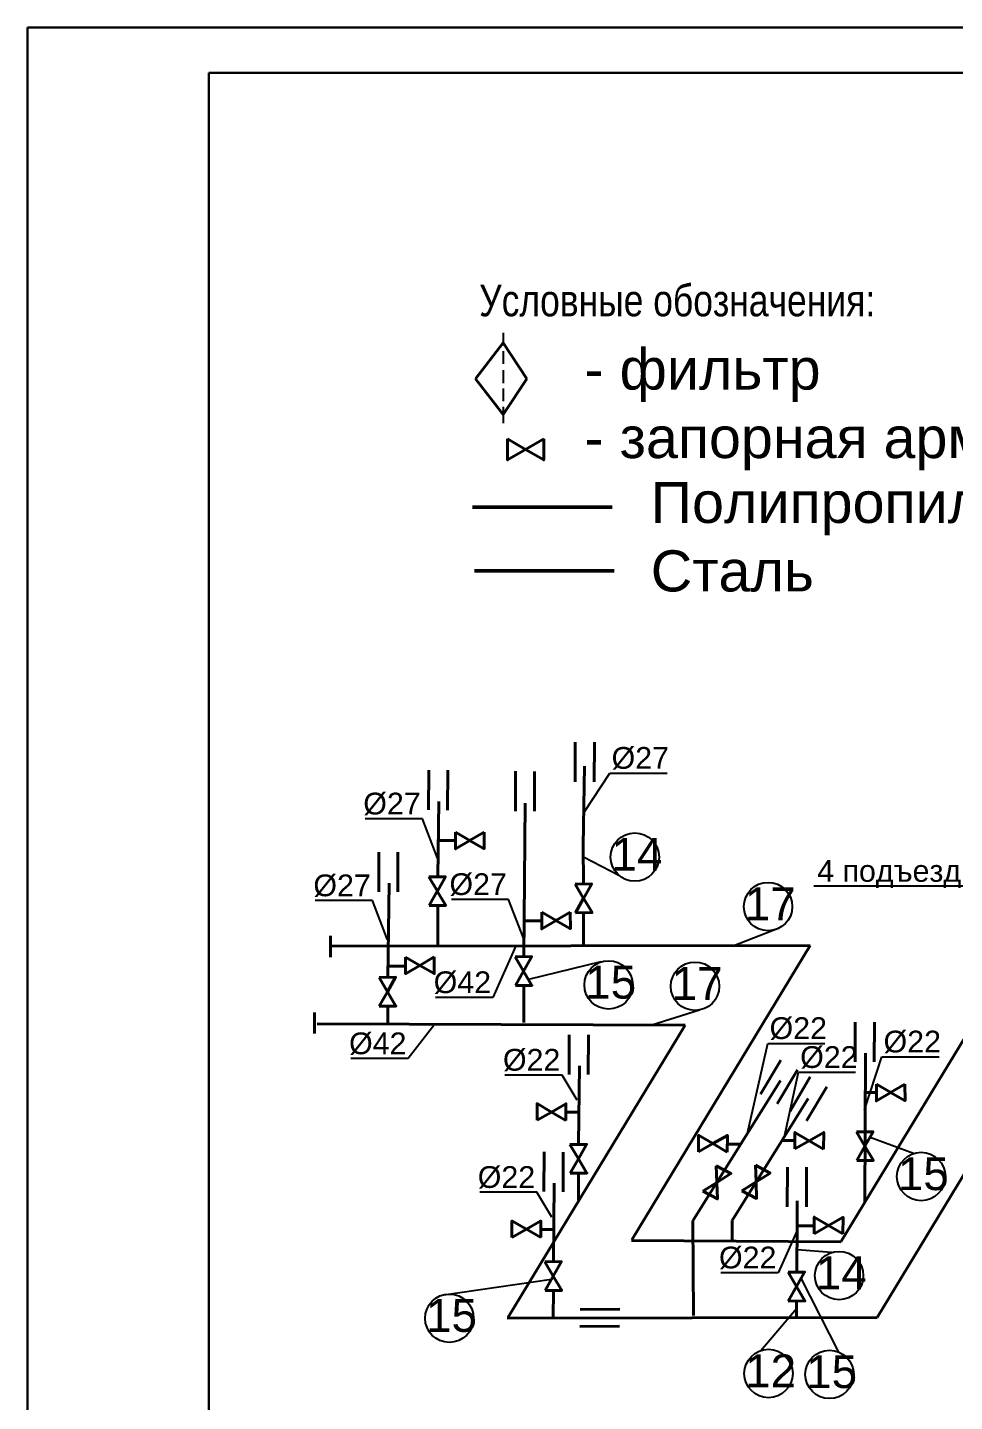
# Model space of a CAD drawing. Header units: inches. Extents: x -14875 to -3761, y 5061 to 12920.
# Drawn here: x -14875 to -12168, y 8908 to 12920 of the extents above; entities that cross this region are included whole.
import ezdxf
from ezdxf import colors
from ezdxf.entities.mleader import LeaderData, LeaderLine
from ezdxf.enums import TextEntityAlignment as Align
from ezdxf.math import Vec2, Vec3

# ---------------------------------------------------------------- set-up
doc = ezdxf.new("R2010")
doc.units = ezdxf.units.IN
doc.header["$MEASUREMENT"] = 0
doc.layers.get('0').update_dxf_attribs({"color": 18, "true_color": 0x000000})
for name, color, linetype, lineweight in [('анп Рамка жирная', 7, 'Continuous', 50), ('ГП_Таbлицы', 7, 'Continuous', 50), ('Трубы', 7, 'Continuous', 40)]:
    doc.layers.add(name, color=color, linetype=linetype, lineweight=lineweight)
doc.styles.add('ISO', font='arial.ttf')
doc.styles.get("Standard").update_dxf_attribs({"font": 'arial.ttf'})
doc.mleader_styles.duplicate_entry("Standard", '')

msp = doc.modelspace()

# ---------------------------------------------------------------- linework, layer by layer
at = {"color": 18, "true_color": 0x000000}
for p, q in [((-13486.2, 12028.9), (-13486.3, 11991.3)), ((-13486.2, 11975.2), (-13486.3, 11937.7)), ((-13486.1, 11919.4), (-13486.3, 11881.9)), ((-13485.9, 11866.4), (-13486.1, 11828.9)), ((-13485.9, 11812.8), (-13486.1, 11765.1)), ((-13146.3, 10443.2), (-13251.5, 10497.6)), ((-12680.2, 10290.2), (-12812.8, 10239.2)), ((-13200.8, 10191.7), (-13412, 10140.8)), ((-12912.9, 10051.2), (-13052.4, 10007.5)), ((-12288.3, 9632.5), (-12415, 9678.7)), ((-12527.9, 9343.1), (-12628, 9351.1)), ((-12506.2, 9052.6), (-12615.7, 9268.4)), ((-13665.5, 9218.6), (-13345, 9265.5)), ((-12734.1, 9057.1), (-12629.5, 9179.5))]:
    msp.add_line(p, q, dxfattribs=at)
at = {"color": 3, "lineweight": 50}
msp.add_line((-13575.8, 11520), (-13168, 11520), dxfattribs=at)
at = {"color": 7, "lineweight": 50}
msp.add_line((-13570.1, 11333.5), (-13162.3, 11333.5), dxfattribs=at)
at = {"color": 0, "lineweight": 40}
for points in [[(-13473.3, 11718.6), (-13473.3, 11657.4), (-13420.3, 11688)], [(-13367.4, 11718.6), (-13367.4, 11657.4), (-13420.3, 11688)], [(-13702.8, 10440.2), (-13654.3, 10440.7), (-13678.1, 10398.4)], [(-13702, 10356.3), (-13653.5, 10356.8), (-13678.2, 10398.5)], [(-13275.8, 10419.2), (-13227.2, 10419.7), (-13251.1, 10377.4)], [(-13274.9, 10335.2), (-13226.4, 10335.7), (-13251.1, 10377.5)], [(-13451.2, 10206.8), (-13402.7, 10207.3), (-13426.5, 10165)], [(-13450.4, 10122.8), (-13401.9, 10123.3), (-13426.6, 10165.1)], [(-13848.4, 10146.4), (-13799.9, 10146.9), (-13823.7, 10104.6)], [(-13847.6, 10062.5), (-13799, 10063), (-13823.7, 10104.7)], [(-13291, 9658.7), (-13242.5, 9659.2), (-13266.3, 9617)], [(-12453.8, 9611.7), (-12405.3, 9612.2), (-12430, 9653.9)], [(-13290.2, 9574.8), (-13241.7, 9575.3), (-13266.4, 9617)], [(-12863.8, 9596.6), (-12820.9, 9573.8), (-12862.1, 9548.1)], [(-12749.5, 9598), (-12706.7, 9575.2), (-12747.8, 9549.5)], [(-12903.2, 9522.5), (-12860.4, 9499.7), (-12862.1, 9548.2)], [(-12789, 9523.9), (-12746.1, 9501.1), (-12747.8, 9549.6)], [(-13364.5, 9316.4), (-13316, 9316.9), (-13339.8, 9274.6)], [(-13363.6, 9232.4), (-13315.1, 9232.9), (-13339.8, 9274.7)], [(-12654.4, 9285.5), (-12605.9, 9286), (-12629.7, 9243.7)], [(-12653.6, 9201.5), (-12605, 9202), (-12629.7, 9243.8)]]:
    msp.add_lwpolyline(points, close=True, dxfattribs=at)
at = {"color": 18, "lineweight": 40, "true_color": 0x000000}
for points in [[(-13625.4, 10570.5), (-13625.1, 10521.9), (-13583.2, 10546.5)], [(-13541.9, 10570.9), (-13541.6, 10522.3), (-13583.8, 10546.4)], [(-13373.4, 10337), (-13373.1, 10288.4), (-13331.2, 10312.9)], [(-13289.9, 10337.4), (-13289.6, 10288.8), (-13331.8, 10312.9)], [(-13771.1, 10205.8), (-13770.8, 10157.3), (-13728.9, 10181.8)], [(-13687.6, 10206.2), (-13687.3, 10157.7), (-13729.5, 10181.7)], [(-12396.5, 9834.7), (-12396.2, 9786.2), (-12354.3, 9810.7)], [(-12313, 9835.1), (-12312.7, 9786.6), (-12354.9, 9810.6)], [(-12454.7, 9695.6), (-12406.1, 9696.1), (-12430, 9653.9)]]:
    msp.add_lwpolyline(points, close=True, dxfattribs=at)
at = {"color": 7, "lineweight": 40}
for points in [[(-13386.9, 9729.4), (-13386.8, 9778), (-13344.8, 9753.6)], [(-13302.9, 9729.2), (-13302.8, 9777.8), (-13344.8, 9753.6)], [(-12915.6, 9637), (-12915.5, 9685.5), (-12873.5, 9661.2)], [(-12831.6, 9636.8), (-12831.4, 9685.3), (-12873.5, 9661.2)], [(-12634.4, 9645.6), (-12634.3, 9694.1), (-12592.3, 9669.8)], [(-12550.4, 9645.4), (-12550.3, 9693.9), (-12592.3, 9669.8)], [(-13460.4, 9387.1), (-13460.3, 9435.6), (-13418.3, 9411.3)], [(-13376.3, 9386.9), (-13376.2, 9435.4), (-13418.3, 9411.3)], [(-12578, 9398.2), (-12577.9, 9446.7), (-12535.9, 9422.4)], [(-12494, 9398), (-12493.9, 9446.5), (-12535.9, 9422.4)]]:
    msp.add_lwpolyline(points, close=True, dxfattribs=at)
at = {"color": 18, "true_color": 0x000000}
for centre in [(-13101.6, 10497.9), (-12712.6, 10353.4), (-13178.3, 10124.6), (-12926, 10120.7), (-12265.8, 9565.3), (-12505.3, 9276), (-13643, 9151.5), (-12711.5, 8990), (-12533.3, 8987.4)]:
    msp.add_circle(centre, 70.7, dxfattribs=at)
at = {"layer": 'анп Рамка жирная', "color": 7, "lineweight": 30, "ltscale": 0.001}
for p, q in [((-14874.5, 12920.1), (-3761.3, 12920.1)), ((-14874.5, 5061.5), (-14874.5, 12920.1)), ((-3761.3, 12920.1), (-14874.5, 12920.1)), ((-14345.3, 5193.8), (-14345.3, 12787.8)), ((-14345.3, 12787.8), (-3893.6, 12787.8))]:
    msp.add_line(p, q, dxfattribs=at)
at = {"layer": 'Трубы', "color": 18, "true_color": 0x000000}
for p, q in [((-13486.1, 11999.7), (-13567.2, 11894.7)), ((-13486.1, 11999.6), (-13416.8, 11894.7)), ((-13486.1, 11789.9), (-13567.2, 11894.7)), ((-13416.9, 11894.4), (-13486.1, 11789.9)), ((-13275.6, 10833.7), (-13275.9, 10717.9)), ((-13219.8, 10833.4), (-13220.1, 10717.6)), ((-13248.4, 10763.5), (-13252.4, 10531.5)), ((-13703.4, 10751.5), (-13703.8, 10635.6)), ((-13647.6, 10751.2), (-13648, 10635.3)), ((-13449.9, 10748.3), (-13450.2, 10632.4)), ((-13394.1, 10748), (-13394.4, 10632.1)), ((-13676.9, 10440.6), (-13673.6, 10660.5)), ((-13425.9, 10207), (-13422, 10655.6)), ((-13849, 10512.7), (-13849.3, 10396.9)), ((-13793.2, 10512.4), (-13793.5, 10396.6)), ((-13625.8, 10546.6), (-13675.1, 10546.7)), ((-13822.4, 10146.7), (-13819.2, 10421.7)), ((-13677.1, 10356.5), (-13676.5, 10238.8)), ((-13374.2, 10311.3), (-13423.5, 10311.4)), ((-13251.6, 10335.5), (-13251.8, 10239.6)), ((-13990.1, 10267.7), (-13989.8, 10205.7)), ((-13987.1, 10238.1), (-12589.4, 10239.5)), ((-12589.4, 10239.5), (-13110.8, 9380.7)), ((-11980.8, 10231.7), (-12500.4, 9374.3)), ((-13771.4, 10179.9), (-13820.7, 10179.9)), ((-13425.6, 10123.1), (-13425.8, 10014.8)), ((-14037, 10044.3), (-14036.7, 9982.4)), ((-13823.1, 10062.8), (-13822.9, 10011.3)), ((-14029.2, 10010.6), (-12954.9, 10007)), ((-12954.9, 10007), (-13471.5, 9154.3)), ((-12458.2, 10016.1), (-12458.5, 9900.2)), ((-12402.4, 10015.7), (-12402.7, 9899.9)), ((-11876.1, 10009.9), (-12393.8, 9153.7)), ((-13293.1, 9979.4), (-13293.4, 9863.5)), ((-13237.3, 9979.1), (-13237.7, 9863.2)), ((-12430, 9490.7), (-12428.3, 9925.1)), ((-12675.1, 9905.3), (-12734.3, 9805.7)), ((-12627.2, 9876.6), (-12686.4, 9777.1)), ((-12932.2, 9435.8), (-12676.2, 9845.6)), ((-12589.4, 9856), (-12648.6, 9756.4)), ((-12817.9, 9437.1), (-12595.3, 9793)), ((-12541.5, 9827.3), (-12600.7, 9727.8)), ((-12396.2, 9810.8), (-12429.1, 9810.6)), ((-12634.5, 9670.5), (-12672.5, 9670.4)), ((-13366.6, 9637.1), (-13366.9, 9521.2)), ((-13310.8, 9636.7), (-13311.1, 9520.9)), ((-12794, 9659.8), (-12832, 9659.7)), ((-12656.2, 9592.5), (-12656.5, 9476.7)), ((-12600.4, 9592.2), (-12600.7, 9476.4)), ((-13266.1, 9574), (-13266.3, 9496.4)), ((-12627.9, 9494), (-12628.1, 9431.5)), ((-12929.9, 9159.6), (-12932.2, 9435.8)), ((-12817.5, 9377), (-12817.9, 9437.1)), ((-12577.7, 9421.5), (-12627, 9421.5)), ((-13111, 9378), (-12500.4, 9374.3)), ((-13339.5, 9231.7), (-13339.8, 9154.1)), ((-12629.3, 9201.5), (-12629.2, 9153.5)), ((-13474.1, 9152), (-12393.8, 9153.7)), ((-13145.5, 9177.8), (-13261.3, 9177.2)), ((-13146.2, 9128.2), (-13262, 9127.6))]:
    msp.add_line(p, q, dxfattribs=at)
at = {"layer": 'Трубы', "color": 3}
for p, q in [((-13251.4, 10420.1), (-13252.3, 10531.6)), ((-12629.1, 9285.7), (-12628.2, 9431.2))]:
    msp.add_line(p, q, dxfattribs=at)
at = {"layer": 'Трубы', "color": 7}
for p, q in [((-13265.6, 9659.3), (-13263.3, 9888.4)), ((-13264.8, 9753.2), (-13302.9, 9753.2)), ((-13339.1, 9316.9), (-13336.7, 9546.1)), ((-13338.2, 9410.8), (-13376.3, 9410.8))]:
    msp.add_line(p, q, dxfattribs=at)

# ---------------------------------------------------------------- texts
at = {"char_height": 120, "attachment_point": 1}
for s, width, heights, insert in [('        \\P            - фильтр\\P            - запорная арматура\\P          \\P            ', 6089.44, [-920], (-13807.2, 12182.9)), ('Полипропилен\\PСталь', 1388.442, [-324.1], (-13055.1, 11593.5))]:
    msp.add_mtext_dynamic_manual_height_columns(s, width=width, gutter_width=3.75, heights=heights, dxfattribs=dict(at, insert=insert))
at = {"layer": 'ГП_Таbлицы', "color": 7, "style": 'ISO', "width": 0.8}
msp.add_text('Условные обозначения:', height=92.61, dxfattribs=at).set_placement((-12978.1, 12076.8), align=Align.CENTER)
at = {"layer": 'Трубы', "color": 18, "true_color": 0x000000, "char_height": 95.7, "width": 145.66, "attachment_point": 1}
for s, insert in [('14', (-13169.7, 10553.8)), ('17', (-12780.7, 10409.3)), ('15', (-13246.4, 10180.5)), ('17', (-12994.1, 10176.7)), ('15', (-12333.9, 9621.3)), ('14', (-12573.4, 9331.9)), ('15', (-13711.1, 9207.4)), ('12', (-12779.6, 9045.9)), ('15', (-12601.4, 9043.3))]:
    msp.add_mtext(s, dxfattribs=dict(at, insert=insert))

# ---------------------------------------------------------------- leaders
at = {"color": 18, "true_color": 0x000000}
ml = msp.add_multileader_mtext('', dxfattribs=at)
ml.set_content('%%C27', color=(0, 0, 0))
ml.set_leader_properties(color=256)
ml.build(insert=Vec2(0, 0))
ml.multileader.update_dxf_attribs({"has_dogleg": 0, "text_left_attachment_type": 6, "text_right_attachment_type": 6, "dogleg_length": 2, "arrow_head_size": 0})
ctx = ml.context
ctx.base_point, ctx.char_height, ctx.arrow_head_size, ctx.landing_gap_size, ctx.plane_origin, ctx.plane_x_axis = Vec3(-13174.6, 10743), 63.49, 0, 5.12, Vec3(-13086.3, 10883.5), Vec3(1, 0, 0)
ctx.left_attachment, ctx.right_attachment = 6, 6
notes = []
notes.append((ctx, [(0, (1, 1, 0), (-13176.6, 10743), (1, 0, 0), 2, [(0, [(-13249.2, 10629.1)], 0, [])])]))
ctx.mtext.insert, ctx.mtext.text_direction, ctx.mtext.defined_height, ctx.mtext.flow_direction = Vec3(-13169.5, 10819.2), Vec3(1, 0, 0), 172.8, 5
ml = msp.add_multileader_mtext('', dxfattribs=at)
ml.set_content('%%C27', color=(0, 0, 0))
ml.set_leader_properties(color=256)
ml.build(insert=Vec2(0, 0))
ml.multileader.update_dxf_attribs({"has_dogleg": 0, "text_left_attachment_type": 6, "text_right_attachment_type": 6, "dogleg_length": 2, "arrow_head_size": 0})
ctx = ml.context
ctx.base_point, ctx.char_height, ctx.arrow_head_size, ctx.landing_gap_size, ctx.plane_origin, ctx.plane_x_axis = Vec3(-13891.9, 10609.7), 63.49, 0, 5.12, Vec3(-13514.9, 10749.3), Vec3(1, 0, 0)
ctx.left_attachment, ctx.right_attachment, ctx.text_align_type = 6, 6, 2
notes.append((ctx, [(1, (1, 1, 0), (-13720, 10609.7), (-1, 0, 0), 1.59, [(0, [(-13677.7, 10494.9)], 0, [])])]))
ctx.mtext.insert, ctx.mtext.text_direction, ctx.mtext.defined_height, ctx.mtext.alignment, ctx.mtext.flow_direction = Vec3(-13726.7, 10685.9), Vec3(1, 0, 0), 172.8, 3, 5
at = {"color": 0}
ml = msp.add_multileader_mtext('', dxfattribs=at)
ml.set_content('4 подъезд')
ml.set_leader_properties(color=256)
ml.build(insert=Vec2(0, 0))
ml.multileader.update_dxf_attribs({"has_dogleg": 0, "text_left_attachment_type": 6, "text_right_attachment_type": 6, "dogleg_length": 2, "arrow_head_size": 0})
ctx = ml.context
ctx.base_point, ctx.char_height, ctx.arrow_head_size, ctx.landing_gap_size, ctx.plane_origin, ctx.plane_x_axis = Vec3(-12570.6, 10412.8), 63.49, 0, 5.12, Vec3(-11874.4, 10538.5), Vec3(1, 0, 0)
ctx.left_attachment, ctx.right_attachment, ctx.text_align_type = 6, 6, 2
notes.append((ctx, [(1, (1, 1, 0), (-12142.4, 10412.8), (-1, 0, 0), 1.59, [(0, [(-12143.9, 10412.8)], 0, [])])]))
ctx.mtext.insert, ctx.mtext.text_direction, ctx.mtext.defined_height, ctx.mtext.alignment, ctx.mtext.flow_direction = Vec3(-12149.1, 10489.3), Vec3(1, 0, 0), 172.8, 3, 5
at = {"color": 18, "true_color": 0x000000}
ml = msp.add_multileader_mtext('', dxfattribs=at)
ml.set_content('%%C27', color=(0, 0, 0))
ml.set_leader_properties(color=256)
ml.build(insert=Vec2(0, 0))
ml.multileader.update_dxf_attribs({"has_dogleg": 0, "text_left_attachment_type": 6, "text_right_attachment_type": 6, "dogleg_length": 2, "arrow_head_size": 0})
ctx = ml.context
ctx.base_point, ctx.char_height, ctx.arrow_head_size, ctx.landing_gap_size, ctx.plane_origin, ctx.plane_x_axis = Vec3(-14037.4, 10370.9), 63.49, 0, 5.12, Vec3(-13660.4, 10510.6), Vec3(1, 0, 0)
ctx.left_attachment, ctx.right_attachment, ctx.text_align_type = 6, 6, 2
notes.append((ctx, [(1, (1, 1, 0), (-13865.6, 10370.9), (-1, 0, 0), 1.59, [(0, [(-13823.3, 10256.1)], 0, [])])]))
ctx.mtext.insert, ctx.mtext.text_direction, ctx.mtext.defined_height, ctx.mtext.alignment, ctx.mtext.flow_direction = Vec3(-13872.3, 10447.1), Vec3(1, 0, 0), 172.8, 3, 5
ml = msp.add_multileader_mtext('', dxfattribs=at)
ml.set_content('%%C27', color=(0, 0, 0))
ml.set_leader_properties(color=256)
ml.build(insert=Vec2(0, 0))
ml.multileader.update_dxf_attribs({"has_dogleg": 0, "text_left_attachment_type": 6, "text_right_attachment_type": 6, "dogleg_length": 2, "arrow_head_size": 0})
ctx = ml.context
ctx.base_point, ctx.char_height, ctx.arrow_head_size, ctx.landing_gap_size, ctx.plane_origin, ctx.plane_x_axis = Vec3(-13640.2, 10374.4), 63.49, 0, 5.12, Vec3(-13263.2, 10514), Vec3(1, 0, 0)
ctx.left_attachment, ctx.right_attachment, ctx.text_align_type = 6, 6, 2
notes.append((ctx, [(1, (1, 1, 0), (-13468.4, 10374.4), (-1, 0, 0), 1.59, [(0, [(-13426.1, 10259.6)], 0, [])])]))
ctx.mtext.insert, ctx.mtext.text_direction, ctx.mtext.defined_height, ctx.mtext.alignment, ctx.mtext.flow_direction = Vec3(-13475.1, 10450.6), Vec3(1, 0, 0), 172.8, 3, 5
ml = msp.add_multileader_mtext('', dxfattribs=at)
ml.set_content('%%C42', color=(0, 0, 0))
ml.set_leader_properties(color=256)
ml.build(insert=Vec2(0, 0))
ml.multileader.update_dxf_attribs({"has_dogleg": 0, "text_left_attachment_type": 6, "text_right_attachment_type": 6, "dogleg_length": 2, "arrow_head_size": 0})
ctx = ml.context
ctx.base_point, ctx.char_height, ctx.arrow_head_size, ctx.landing_gap_size, ctx.plane_origin, ctx.plane_x_axis = Vec3(-13685.7, 10088.1), 63.49, 0, 5.12, Vec3(-13374, 10194.6), Vec3(1, 0, 0)
ctx.left_attachment, ctx.right_attachment, ctx.text_align_type = 6, 6, 2
notes.append((ctx, [(1, (1, 1, 0), (-13514.5, 10088.1), (-1, 0, 0), 1.59, [(0, [(-13448.8, 10238.8)], 0, [])])]))
ctx.mtext.insert, ctx.mtext.text_direction, ctx.mtext.defined_height, ctx.mtext.alignment, ctx.mtext.flow_direction = Vec3(-13521.2, 10164.2), Vec3(1, 0, 0), 172.8, 3, 5
at = {"color": 0}
ml = msp.add_multileader_mtext('', dxfattribs=at)
ml.set_content('%%C22')
ml.set_leader_properties(color=256)
ml.build(insert=Vec2(0, 0))
ml.multileader.update_dxf_attribs({"has_dogleg": 0, "text_left_attachment_type": 6, "text_right_attachment_type": 6, "dogleg_length": 2, "arrow_head_size": 0})
ctx = ml.context
ctx.base_point, ctx.char_height, ctx.arrow_head_size, ctx.landing_gap_size, ctx.plane_origin, ctx.plane_x_axis = Vec3(-12713.5, 9954), 63.49, 0, 5.12, Vec3(-12902.5, 9996), Vec3(1, 0, 0)
ctx.left_attachment, ctx.right_attachment = 6, 6
notes.append((ctx, [(0, (1, 1, 0), (-12715.5, 9954), (1, 0, 0), 2, [(0, [(-12773.1, 9691.4)], 0, [])])]))
ctx.mtext.insert, ctx.mtext.text_direction, ctx.mtext.width, ctx.mtext.defined_height, ctx.mtext.flow_direction = Vec3(-12708.3, 10030.2), Vec3(1, 0, 0), 160.029, 172.8, 5
at = {"color": 18, "true_color": 0x000000}
ml = msp.add_multileader_mtext('', dxfattribs=at)
ml.set_content('%%C42', color=(0, 0, 0))
ml.set_leader_properties(color=256)
ml.build(insert=Vec2(0, 0))
ml.multileader.update_dxf_attribs({"has_dogleg": 0, "text_left_attachment_type": 6, "text_right_attachment_type": 6, "dogleg_length": 2, "arrow_head_size": 0})
ctx = ml.context
ctx.base_point, ctx.char_height, ctx.arrow_head_size, ctx.landing_gap_size, ctx.plane_origin, ctx.plane_x_axis = Vec3(-13932.7, 9909.6), 63.49, 0, 5.12, Vec3(-13610.8, 9965.4), Vec3(1, 0, 0)
ctx.left_attachment, ctx.right_attachment, ctx.text_align_type = 6, 6, 2
notes.append((ctx, [(1, (1, 1, 0), (-13761.5, 9909.6), (-1, 0, 0), 1.59, [(0, [(-13685.7, 10009.6)], 0, [])])]))
ctx.mtext.insert, ctx.mtext.text_direction, ctx.mtext.defined_height, ctx.mtext.alignment, ctx.mtext.flow_direction = Vec3(-13768.2, 9985.8), Vec3(1, 0, 0), 172.8, 3, 5
ml = msp.add_multileader_mtext('', dxfattribs=at)
ml.set_content('%%C22', color=(0, 0, 0))
ml.set_leader_properties(color=256)
ml.build(insert=Vec2(0, 0))
ml.multileader.update_dxf_attribs({"has_dogleg": 0, "text_left_attachment_type": 6, "text_right_attachment_type": 6, "dogleg_length": 2, "arrow_head_size": 0})
ctx = ml.context
ctx.base_point, ctx.char_height, ctx.arrow_head_size, ctx.landing_gap_size, ctx.plane_origin, ctx.plane_x_axis = Vec3(-12380.8, 9914.8), 63.49, 0, 5.12, Vec3(-12267.8, 10013.9), Vec3(1, 0, 0)
ctx.left_attachment, ctx.right_attachment = 6, 6
notes.append((ctx, [(0, (1, 1, 0), (-12382.8, 9914.8), (1, 0, 0), 2, [(0, [(-12430.7, 9759.5)], 0, [])])]))
ctx.mtext.insert, ctx.mtext.text_direction, ctx.mtext.defined_height, ctx.mtext.flow_direction = Vec3(-12375.6, 9991), Vec3(1, 0, 0), 172.8, 5
at = {"color": 0}
ml = msp.add_multileader_mtext('', dxfattribs=at)
ml.set_content('%%C22')
ml.set_leader_properties(color=256)
ml.build(insert=Vec2(0, 0))
ml.multileader.update_dxf_attribs({"has_dogleg": 0, "text_left_attachment_type": 6, "text_right_attachment_type": 6, "dogleg_length": 2, "arrow_head_size": 0})
ctx = ml.context
ctx.base_point, ctx.char_height, ctx.arrow_head_size, ctx.landing_gap_size, ctx.plane_origin, ctx.plane_x_axis = Vec3(-13483.5, 9861.6), 63.49, 0, 5.12, Vec3(-13108, 9987.3), Vec3(1, 0, 0)
ctx.left_attachment, ctx.right_attachment, ctx.text_align_type = 6, 6, 2
notes.append((ctx, [(1, (1, 1, 0), (-13312.3, 9861.6), (-1, 0, 0), 1.59, [(0, [(-13270.1, 9788.4)], 0, [])])]))
ctx.mtext.insert, ctx.mtext.text_direction, ctx.mtext.defined_height, ctx.mtext.alignment, ctx.mtext.flow_direction = Vec3(-13319, 9937.8), Vec3(1, 0, 0), 172.8, 3, 5
ml = msp.add_multileader_mtext('', dxfattribs=at)
ml.set_content('%%C22')
ml.set_leader_properties(color=256)
ml.build(insert=Vec2(0, 0))
ml.multileader.update_dxf_attribs({"has_dogleg": 0, "text_left_attachment_type": 6, "text_right_attachment_type": 6, "dogleg_length": 2, "arrow_head_size": 0})
ctx = ml.context
ctx.base_point, ctx.char_height, ctx.arrow_head_size, ctx.landing_gap_size, ctx.plane_origin, ctx.plane_x_axis = Vec3(-12624, 9869.6), 63.49, 0, 5.12, Vec3(-12788.2, 9997.4), Vec3(1, 0, 0)
ctx.left_attachment, ctx.right_attachment = 6, 6
notes.append((ctx, [(0, (1, 1, 0), (-12626, 9869.6), (1, 0, 0), 2, [(0, [(-12664.8, 9681.9)], 0, [])])]))
ctx.mtext.insert, ctx.mtext.text_direction, ctx.mtext.width, ctx.mtext.defined_height, ctx.mtext.flow_direction = Vec3(-12618.9, 9945.8), Vec3(1, 0, 0), 160.029, 172.8, 5
ml = msp.add_multileader_mtext('', dxfattribs=at)
ml.set_content('%%C22')
ml.set_leader_properties(color=256)
ml.build(insert=Vec2(0, 0))
ml.multileader.update_dxf_attribs({"has_dogleg": 0, "text_left_attachment_type": 6, "text_right_attachment_type": 6, "dogleg_length": 2, "arrow_head_size": 0})
ctx = ml.context
ctx.base_point, ctx.char_height, ctx.arrow_head_size, ctx.landing_gap_size, ctx.plane_origin, ctx.plane_x_axis = Vec3(-13557, 9519.3), 63.49, 0, 5.12, Vec3(-13181.5, 9645), Vec3(1, 0, 0)
ctx.left_attachment, ctx.right_attachment, ctx.text_align_type = 6, 6, 2
notes.append((ctx, [(1, (1, 1, 0), (-13385.8, 9519.3), (-1, 0, 0), 1.59, [(0, [(-13343.5, 9446.1)], 0, [])])]))
ctx.mtext.insert, ctx.mtext.text_direction, ctx.mtext.defined_height, ctx.mtext.alignment, ctx.mtext.flow_direction = Vec3(-13392.5, 9595.5), Vec3(1, 0, 0), 172.8, 3, 5
at = {"color": 18, "true_color": 0x000000}
ml = msp.add_multileader_mtext('', dxfattribs=at)
ml.set_content('%%C22', color=(0, 0, 0))
ml.set_leader_properties(color=256)
ml.build(insert=Vec2(0, 0))
ml.multileader.update_dxf_attribs({"has_dogleg": 0, "text_left_attachment_type": 6, "text_right_attachment_type": 6, "dogleg_length": 2, "arrow_head_size": 0})
ctx = ml.context
ctx.base_point, ctx.char_height, ctx.arrow_head_size, ctx.landing_gap_size, ctx.plane_origin, ctx.plane_x_axis = Vec3(-12852.8, 9284.4), 63.49, 0, 5.12, Vec3(-12466.7, 9651), Vec3(1, 0, 0)
ctx.left_attachment, ctx.right_attachment, ctx.text_align_type = 6, 6, 2
notes.append((ctx, [(1, (1, 1, 0), (-12681.2, 9284.4), (-1, 0, 0), 2, [(0, [(-12628.3, 9405.7)], 0, [])])]))
ctx.mtext.insert, ctx.mtext.text_direction, ctx.mtext.defined_height, ctx.mtext.alignment, ctx.mtext.flow_direction = Vec3(-12688.3, 9360.5), Vec3(1, 0, 0), 172.8, 3, 5
for ctx, leaders in notes:
    for number, flags, end, landing, length, lines in leaders:
        leader = LeaderData()
        leader.index, (leader.has_last_leader_line, leader.has_dogleg_vector, leader.attachment_direction) = number, flags
        leader.last_leader_point, leader.dogleg_vector, leader.dogleg_length = Vec3(end), Vec3(landing), length
        for number, points, colour, breaks in lines:
            line = LeaderLine()
            line.index, line.vertices, line.color, line.breaks = number, Vec3.list(points), colors.encode_raw_color(colour), breaks
            leader.lines.append(line)
        ctx.leaders.append(leader)

doc.saveas('drawing.dxf')
